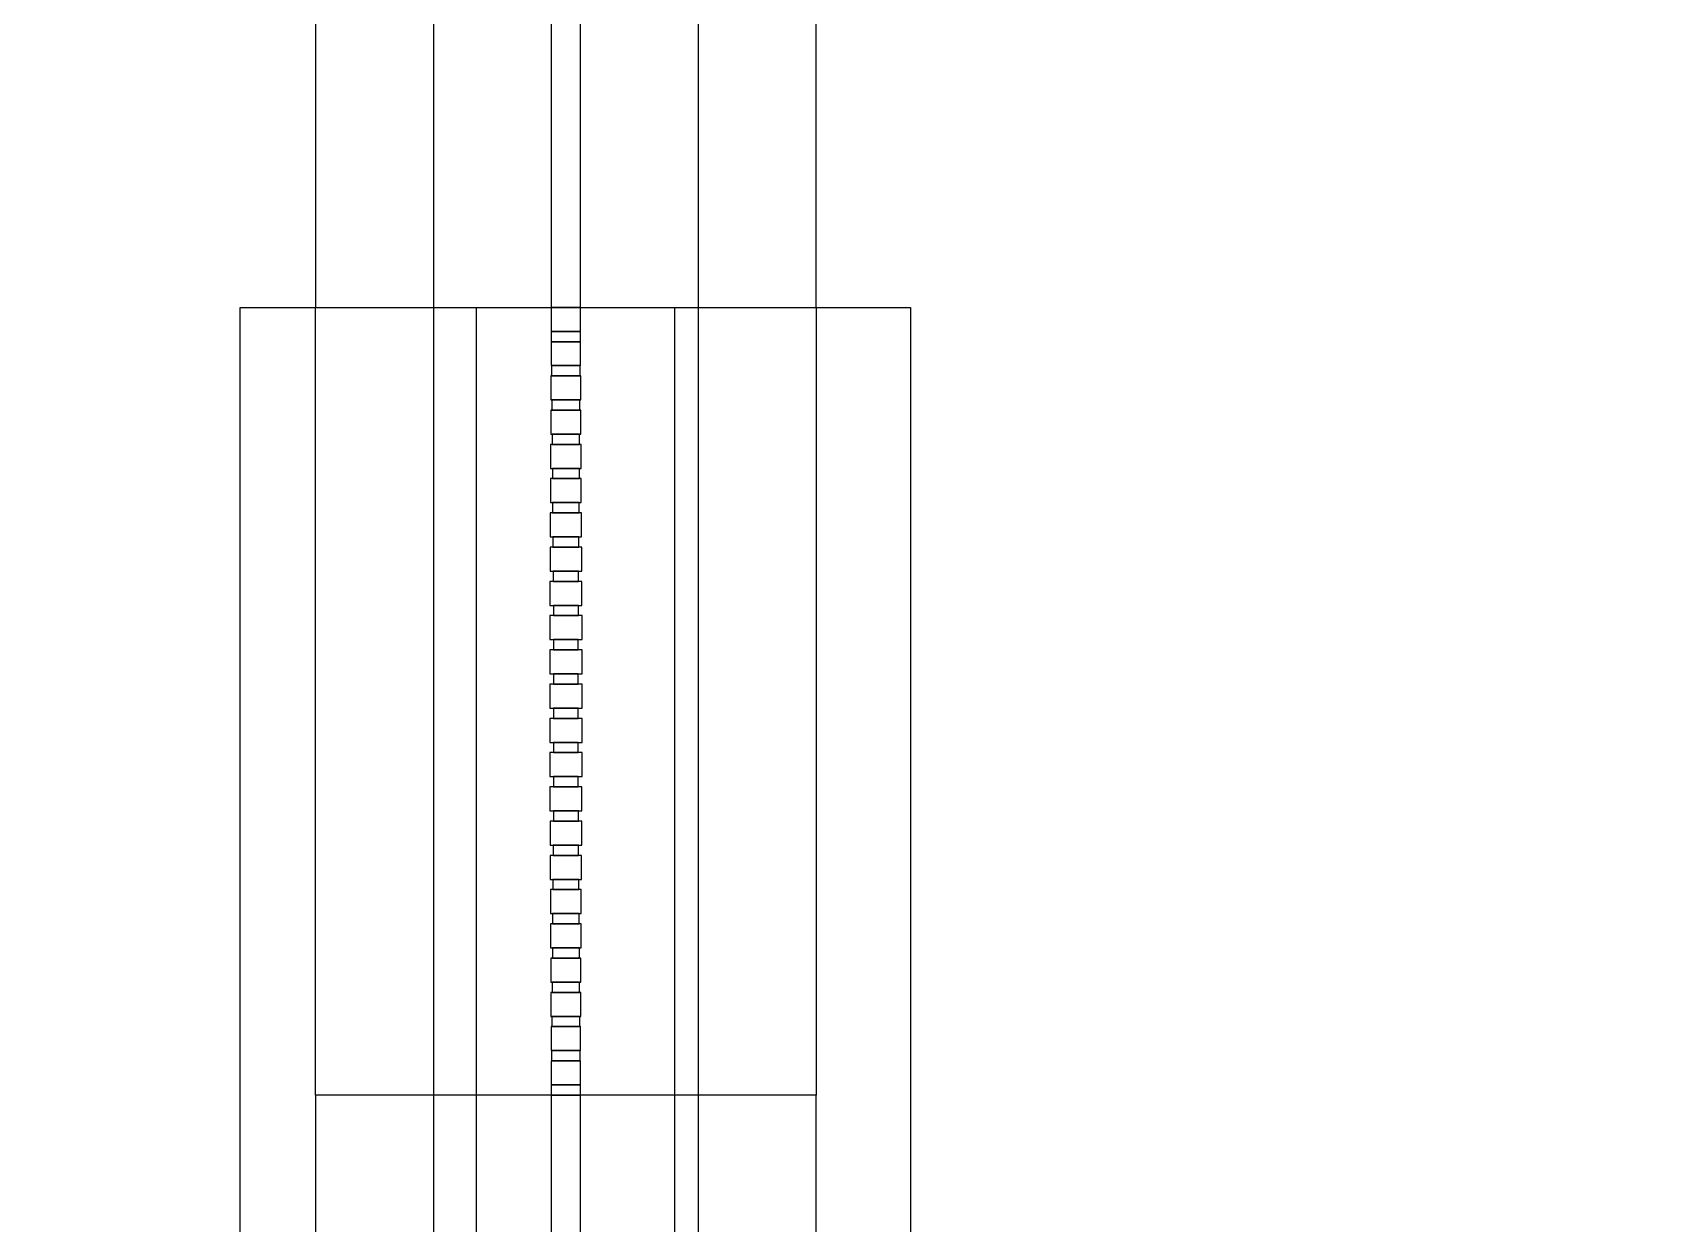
# Model space of a CAD drawing. Extents: x -7000 to 3750, y -6210 to 6210.
# Drawn here: x -4226.09 to -4205.46, y 3273.36 to 3288.53 of the extents above; entities that cross this region are included whole.
import ezdxf

# ---------------------------------------------------------------- set-up
doc = ezdxf.new("R2010")
doc.units = 0

msp = doc.modelspace()

# ---------------------------------------------------------------- linework, layer by layer
at = {"layer": 'EOS6MetalLayer'}
for points in [[(-4220.45, 2814.972), (-4223.45, 2814.972), (-4223.45, 3048.5), (-4367.564, 3048.5), (-4367.564, 2814.972), (-4370.564, 2814.972), (-4370.564, 3051.5), (-4223.45, 3051.5), (-4223.45, 3285.028), (-4220.45, 3285.028)], [(-4217.921, 3285.028), (-4214.921, 3285.028), (-4214.921, 3051.5), (-4070.807, 3051.5), (-4070.807, 3285.028), (-4067.807, 3285.028), (-4067.807, 3048.5), (-4214.921, 3048.5), (-4214.921, 2814.972), (-4217.921, 2814.972)]]:
    msp.add_lwpolyline(points, close=True, dxfattribs=at)
at = {"layer": 'HBSiProtectLayer'}
msp.add_lwpolyline([(-4220.993, 2770), (-4217.621, 2770), (-4217.621, 3330), (-4220.993, 3330)], close=True, dxfattribs=at)
at = {"layer": 'NegLayer'}
for points in [[(-4216.121, 3330), (-4222.493, 3330), (-4222.493, 3285.028), (-4216.121, 3285.028)], [(-4216.121, 3275), (-4222.493, 3275), (-4222.493, 3285.028), (-4216.121, 3285.028)], [(-4222.493, 2825), (-4216.121, 2825), (-4216.121, 3275), (-4222.493, 3275)]]:
    msp.add_lwpolyline(points, close=True, dxfattribs=at)
at = {"layer": 'SiLayer'}
for points in [[(-4219.121, 3330), (-4219.493, 3330), (-4219.493, 3285.028), (-4219.121, 3285.028)], [(-4219.121, 3285.028), (-4219.493, 3285.028), (-4219.493, 3284.7228), (-4219.121, 3284.7228)], [(-4219.121, 3284.7228), (-4219.493, 3284.7228), (-4219.493, 3284.592), (-4219.121, 3284.592)], [(-4219.1192, 3284.592), (-4219.4948, 3284.592), (-4219.4948, 3284.2868), (-4219.1192, 3284.2868)], [(-4219.1248, 3284.2868), (-4219.4892, 3284.2868), (-4219.4892, 3284.156), (-4219.1248, 3284.156)], [(-4219.1173, 3284.156), (-4219.4967, 3284.156), (-4219.4967, 3283.8508), (-4219.1173, 3283.8508)], [(-4219.1284, 3283.8508), (-4219.4856, 3283.8508), (-4219.4856, 3283.72), (-4219.1284, 3283.72)], [(-4219.1152, 3283.72), (-4219.4988, 3283.72), (-4219.4988, 3283.4148), (-4219.1152, 3283.4148)], [(-4219.1319, 3283.4148), (-4219.4821, 3283.4148), (-4219.4821, 3283.284), (-4219.1319, 3283.284)], [(-4219.1131, 3283.284), (-4219.5009, 3283.284), (-4219.5009, 3282.9788), (-4219.1131, 3282.9788)], [(-4219.1353, 3282.9788), (-4219.4787, 3282.9788), (-4219.4787, 3282.848), (-4219.1353, 3282.848)], [(-4219.1108, 3282.848), (-4219.5032, 3282.848), (-4219.5032, 3282.5428), (-4219.1108, 3282.5428)], [(-4219.1085, 3282.412), (-4219.5055, 3282.412), (-4219.5055, 3282.1068), (-4219.1085, 3282.1068)], [(-4219.1386, 3282.5428), (-4219.4754, 3282.5428), (-4219.4754, 3282.412), (-4219.1386, 3282.412)], [(-4219.106, 3281.976), (-4219.508, 3281.976), (-4219.508, 3281.6708), (-4219.106, 3281.6708)], [(-4219.1418, 3282.1068), (-4219.4722, 3282.1068), (-4219.4722, 3281.976), (-4219.1418, 3281.976)], [(-4219.1036, 3281.54), (-4219.5104, 3281.54), (-4219.5104, 3281.2348), (-4219.1036, 3281.2348)], [(-4219.1449, 3281.6708), (-4219.4691, 3281.6708), (-4219.4691, 3281.54), (-4219.1449, 3281.54)], [(-4219.148, 3281.2348), (-4219.466, 3281.2348), (-4219.466, 3281.104), (-4219.148, 3281.104)], [(-4219.101, 3281.104), (-4219.513, 3281.104), (-4219.513, 3280.7988), (-4219.101, 3280.7988)], [(-4219.151, 3280.7988), (-4219.463, 3280.7988), (-4219.463, 3280.668), (-4219.151, 3280.668)], [(-4219.101, 3280.668), (-4219.513, 3280.668), (-4219.513, 3280.3628), (-4219.101, 3280.3628)], [(-4219.151, 3280.3628), (-4219.463, 3280.3628), (-4219.463, 3280.232), (-4219.151, 3280.232)], [(-4219.101, 3280.232), (-4219.513, 3280.232), (-4219.513, 3279.9268), (-4219.101, 3279.9268)], [(-4219.151, 3279.9268), (-4219.463, 3279.9268), (-4219.463, 3279.796), (-4219.151, 3279.796)], [(-4219.101, 3279.796), (-4219.513, 3279.796), (-4219.513, 3279.4908), (-4219.101, 3279.4908)], [(-4219.151, 3279.4908), (-4219.463, 3279.4908), (-4219.463, 3279.36), (-4219.151, 3279.36)], [(-4219.101, 3279.36), (-4219.513, 3279.36), (-4219.513, 3279.0548), (-4219.101, 3279.0548)], [(-4219.1036, 3278.924), (-4219.5104, 3278.924), (-4219.5104, 3278.6188), (-4219.1036, 3278.6188)], [(-4219.151, 3279.0548), (-4219.463, 3279.0548), (-4219.463, 3278.924), (-4219.151, 3278.924)], [(-4219.106, 3278.488), (-4219.508, 3278.488), (-4219.508, 3278.1828), (-4219.106, 3278.1828)], [(-4219.148, 3278.6188), (-4219.466, 3278.6188), (-4219.466, 3278.488), (-4219.148, 3278.488)], [(-4219.1085, 3278.052), (-4219.5055, 3278.052), (-4219.5055, 3277.7468), (-4219.1085, 3277.7468)], [(-4219.1449, 3278.1828), (-4219.4691, 3278.1828), (-4219.4691, 3278.052), (-4219.1449, 3278.052)], [(-4219.1108, 3277.616), (-4219.5032, 3277.616), (-4219.5032, 3277.3108), (-4219.1108, 3277.3108)], [(-4219.1418, 3277.7468), (-4219.4722, 3277.7468), (-4219.4722, 3277.616), (-4219.1418, 3277.616)], [(-4219.1386, 3277.3108), (-4219.4754, 3277.3108), (-4219.4754, 3277.18), (-4219.1386, 3277.18)], [(-4219.1131, 3277.18), (-4219.5009, 3277.18), (-4219.5009, 3276.8748), (-4219.1131, 3276.8748)], [(-4219.1353, 3276.8748), (-4219.4787, 3276.8748), (-4219.4787, 3276.744), (-4219.1353, 3276.744)], [(-4219.1152, 3276.744), (-4219.4988, 3276.744), (-4219.4988, 3276.4388), (-4219.1152, 3276.4388)], [(-4219.1319, 3276.4388), (-4219.4821, 3276.4388), (-4219.4821, 3276.308), (-4219.1319, 3276.308)], [(-4219.1173, 3276.308), (-4219.4967, 3276.308), (-4219.4967, 3276.0028), (-4219.1173, 3276.0028)], [(-4219.1284, 3276.0028), (-4219.4856, 3276.0028), (-4219.4856, 3275.872), (-4219.1284, 3275.872)], [(-4219.1192, 3275.872), (-4219.4948, 3275.872), (-4219.4948, 3275.5668), (-4219.1192, 3275.5668)], [(-4219.1248, 3275.5668), (-4219.4892, 3275.5668), (-4219.4892, 3275.436), (-4219.1248, 3275.436)], [(-4219.121, 3275.436), (-4219.493, 3275.436), (-4219.493, 3275.1308), (-4219.121, 3275.1308)], [(-4219.121, 3275.1308), (-4219.493, 3275.1308), (-4219.493, 3275), (-4219.121, 3275)], [(-4219.493, 2825), (-4219.121, 2825), (-4219.121, 3275), (-4219.493, 3275)]]:
    msp.add_lwpolyline(points, close=True, dxfattribs=at)

doc.saveas('drawing.dxf')
